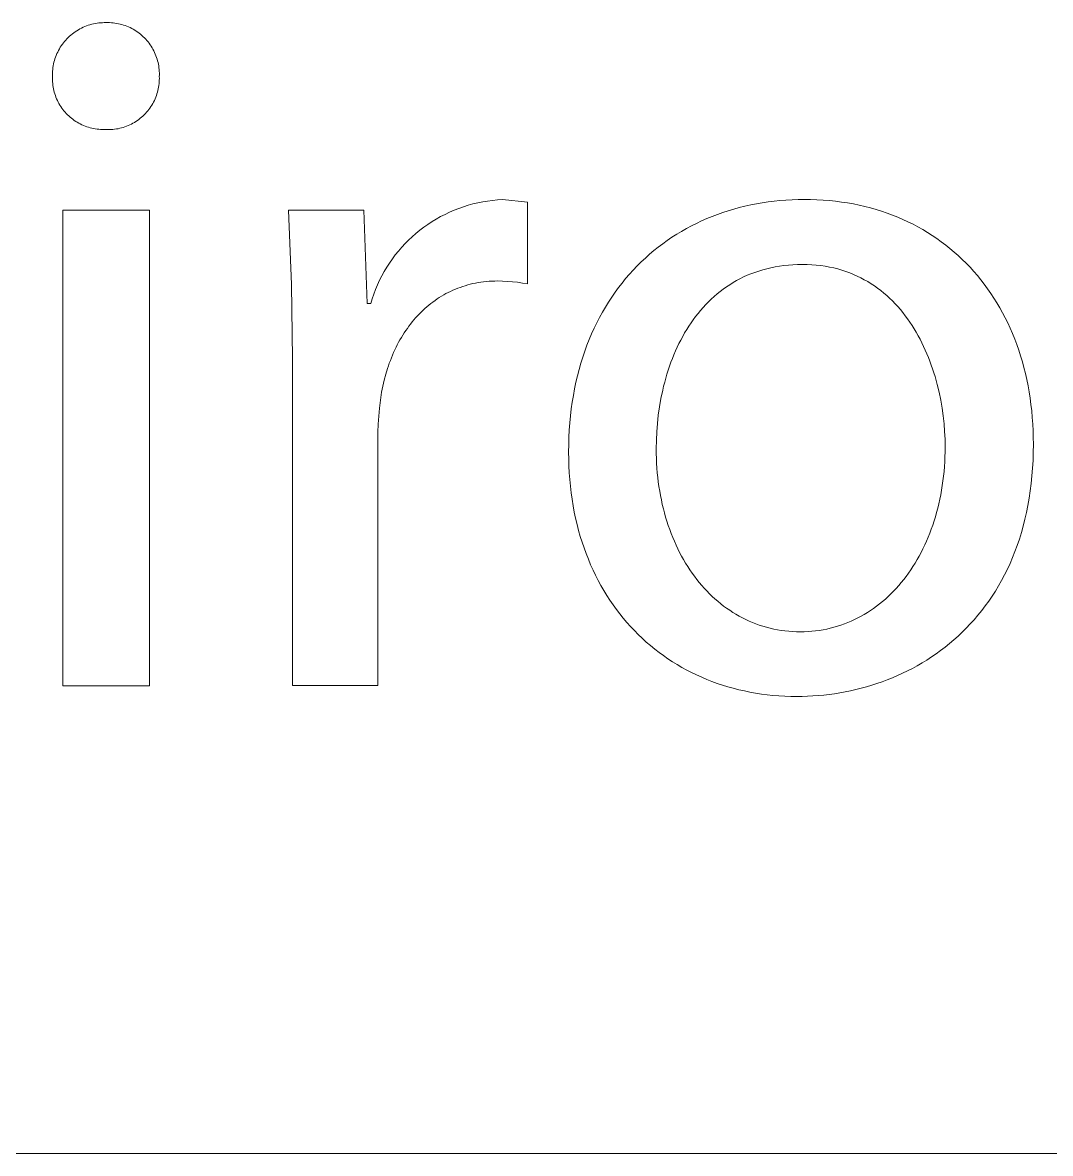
# Model space of a CAD drawing. Header units: millimetres. Extents: x 1422 to 6060, y -58 to 3182.
# Drawn here: x 5132.6 to 5181.1, y -57.9 to -4.5 of the extents above; entities that cross this region are included whole.
import ezdxf

# ---------------------------------------------------------------- set-up
doc = ezdxf.new("R2010")
doc.units = ezdxf.units.MM
doc.header["$MEASUREMENT"] = 0
doc.layers.add('Domyślny', color=7, linetype='Continuous', true_color=0x000000)

msp = doc.modelspace()

# ---------------------------------------------------------------- linework, layer by layer
at = {"layer": 'Domyślny', "color": 18, "lineweight": 15, "true_color": 0x000000}
for p, q in [((5135.204, -4.826), (5135.278, -4.784)), ((5135.278, -4.784), (5135.354, -4.745)), ((5135.354, -4.745), (5135.432, -4.708)), ((5135.432, -4.708), (5135.51, -4.674)), ((5135.51, -4.674), (5135.59, -4.643)), ((5135.59, -4.643), (5135.671, -4.615)), ((5135.671, -4.615), (5135.752, -4.589)), ((5135.752, -4.589), (5135.835, -4.566)), ((5135.835, -4.566), (5135.918, -4.546)), ((5135.918, -4.546), (5136.002, -4.529)), ((5136.002, -4.529), (5136.086, -4.515)), ((5136.086, -4.515), (5136.171, -4.504)), ((5136.171, -4.504), (5136.256, -4.496)), ((5136.256, -4.496), (5136.342, -4.491)), ((5136.342, -4.491), (5136.427, -4.489)), ((5136.427, -4.489), (5136.513, -4.489)), ((5136.513, -4.489), (5136.597, -4.488)), ((5136.597, -4.488), (5136.68, -4.489)), ((5136.68, -4.489), (5136.764, -4.493)), ((5136.764, -4.493), (5136.848, -4.5)), ((5136.848, -4.5), (5136.931, -4.51)), ((5136.931, -4.51), (5137.014, -4.523)), ((5137.014, -4.523), (5137.096, -4.539)), ((5137.096, -4.539), (5137.178, -4.557)), ((5137.178, -4.557), (5137.259, -4.579)), ((5137.259, -4.579), (5137.34, -4.603)), ((5137.34, -4.603), (5137.419, -4.63)), ((5137.419, -4.63), (5137.497, -4.659)), ((5137.497, -4.659), (5137.575, -4.691)), ((5137.575, -4.691), (5137.651, -4.726)), ((5137.651, -4.726), (5137.726, -4.764)), ((5137.726, -4.764), (5137.8, -4.804)), ((5137.8, -4.804), (5137.872, -4.846)), ((5134.553, -5.376), (5134.609, -5.311)), ((5134.609, -5.311), (5134.668, -5.248)), ((5134.668, -5.248), (5134.728, -5.188)), ((5134.728, -5.188), (5134.79, -5.129)), ((5134.79, -5.129), (5134.855, -5.073)), ((5134.855, -5.073), (5134.921, -5.018)), ((5134.921, -5.018), (5134.989, -4.967)), ((5134.989, -4.967), (5135.059, -4.917)), ((5135.059, -4.917), (5135.13, -4.87)), ((5135.13, -4.87), (5135.204, -4.826)), ((5137.872, -4.846), (5137.943, -4.892)), ((5137.943, -4.892), (5138.012, -4.939)), ((5138.012, -4.939), (5138.079, -4.989)), ((5138.079, -4.989), (5138.145, -5.041)), ((5138.145, -5.041), (5138.209, -5.095)), ((5138.209, -5.095), (5138.271, -5.152)), ((5138.271, -5.152), (5138.331, -5.211)), ((5138.331, -5.211), (5138.389, -5.271)), ((5138.389, -5.271), (5138.444, -5.334)), ((5138.444, -5.334), (5138.498, -5.398)), ((5134.192, -5.955), (5134.229, -5.877)), ((5134.229, -5.877), (5134.267, -5.801)), ((5134.267, -5.801), (5134.309, -5.726)), ((5134.309, -5.726), (5134.353, -5.653)), ((5134.353, -5.653), (5134.399, -5.581)), ((5134.399, -5.581), (5134.448, -5.511)), ((5134.448, -5.511), (5134.5, -5.442)), ((5134.5, -5.442), (5134.553, -5.376)), ((5138.498, -5.398), (5138.549, -5.465)), ((5138.549, -5.465), (5138.598, -5.533)), ((5138.598, -5.533), (5138.645, -5.602)), ((5138.645, -5.602), (5138.689, -5.674)), ((5138.689, -5.674), (5138.731, -5.746)), ((5138.731, -5.746), (5138.77, -5.821)), ((5138.77, -5.821), (5138.807, -5.896)), ((5134.034, -6.442), (5134.053, -6.359)), ((5134.053, -6.359), (5134.075, -6.276)), ((5134.075, -6.276), (5134.1, -6.194)), ((5134.1, -6.194), (5134.128, -6.113)), ((5134.128, -6.113), (5134.159, -6.034)), ((5134.159, -6.034), (5134.192, -5.955)), ((5138.807, -5.896), (5138.841, -5.973)), ((5138.841, -5.973), (5138.872, -6.051)), ((5138.872, -6.051), (5138.901, -6.129)), ((5138.901, -6.129), (5138.927, -6.209)), ((5138.927, -6.209), (5138.95, -6.29)), ((5138.95, -6.29), (5138.97, -6.371)), ((5138.97, -6.371), (5138.988, -6.453)), ((5133.979, -6.952), (5133.981, -6.866)), ((5133.981, -6.866), (5133.985, -6.781)), ((5133.985, -6.781), (5133.993, -6.696)), ((5133.993, -6.696), (5134.004, -6.611)), ((5134.004, -6.611), (5134.017, -6.526)), ((5134.017, -6.526), (5134.034, -6.442)), ((5138.988, -6.453), (5139.002, -6.536)), ((5139.002, -6.536), (5139.014, -6.619)), ((5139.014, -6.619), (5139.023, -6.702)), ((5139.023, -6.702), (5139.029, -6.786)), ((5139.029, -6.786), (5139.032, -6.87)), ((5139.032, -6.87), (5139.032, -6.953)), ((5133.978, -7.12), (5133.98, -7.037)), ((5133.98, -7.204), (5133.978, -7.12)), ((5133.98, -7.037), (5133.979, -6.952)), ((5133.984, -7.287), (5133.98, -7.204)), ((5133.991, -7.37), (5133.984, -7.287)), ((5134, -7.452), (5133.991, -7.37)), ((5134.013, -7.534), (5134, -7.452)), ((5139.009, -7.453), (5138.997, -7.535)), ((5139.019, -7.37), (5139.009, -7.453)), ((5139.026, -7.287), (5139.019, -7.37)), ((5139.03, -7.204), (5139.026, -7.287)), ((5139.032, -6.953), (5139.03, -7.037)), ((5139.03, -7.037), (5139.032, -7.121)), ((5139.032, -7.121), (5139.03, -7.204)), ((5134.028, -7.616), (5134.013, -7.534)), ((5134.047, -7.697), (5134.028, -7.616)), ((5134.068, -7.778), (5134.047, -7.697)), ((5134.091, -7.857), (5134.068, -7.778)), ((5134.118, -7.936), (5134.091, -7.857)), ((5134.147, -8.014), (5134.118, -7.936)), ((5134.179, -8.091), (5134.147, -8.014)), ((5138.862, -8.016), (5138.83, -8.093)), ((5138.891, -7.938), (5138.862, -8.016)), ((5138.918, -7.859), (5138.891, -7.938)), ((5138.942, -7.779), (5138.918, -7.859)), ((5138.963, -7.698), (5138.942, -7.779)), ((5138.981, -7.617), (5138.963, -7.698)), ((5138.997, -7.535), (5138.981, -7.617)), ((5134.214, -8.166), (5134.179, -8.091)), ((5134.251, -8.241), (5134.214, -8.166)), ((5134.29, -8.314), (5134.251, -8.241)), ((5134.332, -8.386), (5134.29, -8.314)), ((5134.377, -8.456), (5134.332, -8.386)), ((5134.424, -8.524), (5134.377, -8.456)), ((5134.473, -8.591), (5134.424, -8.524)), ((5138.585, -8.527), (5138.536, -8.594)), ((5138.632, -8.458), (5138.585, -8.527)), ((5138.677, -8.388), (5138.632, -8.458)), ((5138.719, -8.316), (5138.677, -8.388)), ((5138.758, -8.243), (5138.719, -8.316)), ((5138.796, -8.168), (5138.758, -8.243)), ((5138.83, -8.093), (5138.796, -8.168)), ((5134.525, -8.657), (5134.473, -8.591)), ((5134.579, -8.72), (5134.525, -8.657)), ((5134.635, -8.781), (5134.579, -8.72)), ((5134.693, -8.841), (5134.635, -8.781)), ((5134.753, -8.898), (5134.693, -8.841)), ((5134.815, -8.954), (5134.753, -8.898)), ((5134.879, -9.007), (5134.815, -8.954)), ((5134.944, -9.058), (5134.879, -9.007)), ((5135.012, -9.107), (5134.944, -9.058)), ((5138.064, -9.062), (5137.996, -9.111)), ((5138.13, -9.011), (5138.064, -9.062)), ((5138.194, -8.958), (5138.13, -9.011)), ((5138.256, -8.902), (5138.194, -8.958)), ((5138.316, -8.844), (5138.256, -8.902)), ((5138.374, -8.785), (5138.316, -8.844)), ((5138.43, -8.723), (5138.374, -8.785)), ((5138.484, -8.66), (5138.43, -8.723)), ((5138.536, -8.594), (5138.484, -8.66)), ((5135.081, -9.153), (5135.012, -9.107)), ((5135.152, -9.197), (5135.081, -9.153)), ((5135.224, -9.238), (5135.152, -9.197)), ((5135.297, -9.277), (5135.224, -9.238)), ((5135.372, -9.314), (5135.297, -9.277)), ((5135.448, -9.348), (5135.372, -9.314)), ((5135.525, -9.379), (5135.448, -9.348)), ((5135.603, -9.407), (5135.525, -9.379)), ((5135.682, -9.433), (5135.603, -9.407)), ((5135.762, -9.456), (5135.682, -9.433)), ((5135.843, -9.476), (5135.762, -9.456)), ((5135.924, -9.494), (5135.843, -9.476)), ((5136.006, -9.508), (5135.924, -9.494)), ((5136.088, -9.52), (5136.006, -9.508)), ((5136.171, -9.529), (5136.088, -9.52)), ((5136.254, -9.535), (5136.171, -9.529)), ((5136.337, -9.539), (5136.254, -9.535)), ((5136.42, -9.539), (5136.337, -9.539)), ((5136.503, -9.544), (5136.42, -9.539)), ((5136.586, -9.546), (5136.503, -9.544)), ((5136.67, -9.546), (5136.586, -9.546)), ((5136.753, -9.542), (5136.67, -9.546)), ((5136.836, -9.536), (5136.753, -9.542)), ((5136.919, -9.527), (5136.836, -9.536)), ((5137.001, -9.515), (5136.919, -9.527)), ((5137.083, -9.5), (5137.001, -9.515)), ((5137.165, -9.482), (5137.083, -9.5)), ((5137.245, -9.462), (5137.165, -9.482)), ((5137.325, -9.439), (5137.245, -9.462)), ((5137.405, -9.413), (5137.325, -9.439)), ((5137.483, -9.384), (5137.405, -9.413)), ((5137.56, -9.353), (5137.483, -9.384)), ((5137.636, -9.319), (5137.56, -9.353)), ((5137.711, -9.282), (5137.636, -9.319)), ((5137.784, -9.243), (5137.711, -9.282)), ((5137.857, -9.202), (5137.784, -9.243)), ((5137.927, -9.157), (5137.857, -9.202)), ((5137.996, -9.111), (5137.927, -9.157)), ((5134.474, -13.353), (5138.567, -13.353)), ((5134.474, -35.823), (5134.474, -13.353)), ((5138.567, -13.353), (5138.567, -35.823)), ((5145.274, -16.859), (5145.13, -13.347)), ((5145.13, -13.347), (5148.697, -13.347)), ((5148.697, -13.347), (5148.852, -17.764)), ((5152.742, -13.447), (5152.958, -13.354)), ((5152.958, -13.354), (5153.177, -13.268)), ((5153.177, -13.268), (5153.399, -13.19)), ((5153.399, -13.19), (5153.624, -13.12)), ((5153.624, -13.12), (5153.851, -13.058)), ((5153.851, -13.058), (5154.08, -13.004)), ((5154.08, -13.004), (5154.31, -12.957)), ((5154.31, -12.957), (5154.542, -12.919)), ((5154.542, -12.919), (5154.776, -12.889)), ((5154.776, -12.889), (5155.01, -12.867)), ((5155.01, -12.867), (5155.245, -12.853)), ((5155.245, -12.853), (5156.419, -12.977)), ((5156.419, -12.977), (5156.419, -16.837)), ((5165.91, -13.378), (5166.171, -13.3)), ((5166.171, -13.3), (5166.434, -13.227)), ((5166.434, -13.227), (5166.701, -13.161)), ((5166.701, -13.161), (5166.971, -13.101)), ((5166.971, -13.101), (5167.243, -13.048)), ((5167.243, -13.048), (5167.517, -13)), ((5167.517, -13), (5167.794, -12.959)), ((5167.794, -12.959), (5168.074, -12.924)), ((5168.074, -12.924), (5168.355, -12.895)), ((5168.355, -12.895), (5168.639, -12.873)), ((5168.639, -12.873), (5168.925, -12.857)), ((5168.925, -12.857), (5169.213, -12.847)), ((5169.213, -12.847), (5169.503, -12.844)), ((5169.503, -12.844), (5169.804, -12.847)), ((5169.804, -12.847), (5170.102, -12.858)), ((5170.102, -12.858), (5170.397, -12.875)), ((5170.397, -12.875), (5170.689, -12.898)), ((5170.689, -12.898), (5170.977, -12.929)), ((5170.977, -12.929), (5171.262, -12.966)), ((5171.262, -12.966), (5171.544, -13.009)), ((5171.544, -13.009), (5171.822, -13.059)), ((5171.822, -13.059), (5172.097, -13.115)), ((5172.097, -13.115), (5172.368, -13.178)), ((5172.368, -13.178), (5172.635, -13.247)), ((5172.635, -13.247), (5172.899, -13.322)), ((5172.899, -13.322), (5173.16, -13.404)), ((5151.717, -14.022), (5151.914, -13.893)), ((5151.914, -13.893), (5152.115, -13.771)), ((5152.115, -13.771), (5152.32, -13.656)), ((5152.32, -13.656), (5152.529, -13.548)), ((5152.529, -13.548), (5152.742, -13.447)), ((5164.409, -13.974), (5164.651, -13.86)), ((5164.651, -13.86), (5164.896, -13.752)), ((5164.896, -13.752), (5165.145, -13.649)), ((5165.145, -13.649), (5165.397, -13.553)), ((5165.397, -13.553), (5165.652, -13.462)), ((5165.652, -13.462), (5165.91, -13.378)), ((5173.16, -13.404), (5173.416, -13.491)), ((5173.416, -13.491), (5173.669, -13.585)), ((5173.669, -13.585), (5173.918, -13.685)), ((5173.918, -13.685), (5174.163, -13.79)), ((5174.163, -13.79), (5174.404, -13.902)), ((5151.156, -14.449), (5151.338, -14.3)), ((5151.338, -14.3), (5151.525, -14.158)), ((5151.525, -14.158), (5151.717, -14.022)), ((5163.476, -14.49), (5163.704, -14.353)), ((5163.704, -14.353), (5163.935, -14.221)), ((5163.935, -14.221), (5164.17, -14.095)), ((5164.17, -14.095), (5164.409, -13.974)), ((5174.404, -13.902), (5174.641, -14.019)), ((5174.641, -14.019), (5174.875, -14.142)), ((5174.875, -14.142), (5175.104, -14.271)), ((5175.104, -14.271), (5175.328, -14.406)), ((5175.328, -14.406), (5175.549, -14.546)), ((5150.482, -15.106), (5150.642, -14.933)), ((5150.642, -14.933), (5150.807, -14.766)), ((5150.807, -14.766), (5150.979, -14.605)), ((5150.979, -14.605), (5151.156, -14.449)), ((5162.604, -15.099), (5162.816, -14.938)), ((5162.816, -14.938), (5163.032, -14.783)), ((5163.032, -14.783), (5163.252, -14.634)), ((5163.252, -14.634), (5163.476, -14.49)), ((5175.549, -14.546), (5175.765, -14.692)), ((5175.765, -14.692), (5175.977, -14.843)), ((5175.977, -14.843), (5176.185, -14.999)), ((5150.04, -15.656), (5150.181, -15.468)), ((5150.181, -15.468), (5150.328, -15.284)), ((5150.328, -15.284), (5150.482, -15.106)), ((5161.994, -15.615), (5162.193, -15.437)), ((5162.193, -15.437), (5162.397, -15.265)), ((5162.397, -15.265), (5162.604, -15.099)), ((5176.185, -14.999), (5176.388, -15.161)), ((5176.388, -15.161), (5176.587, -15.329)), ((5176.587, -15.329), (5176.782, -15.501)), ((5149.779, -16.047), (5149.906, -15.849)), ((5149.906, -15.849), (5150.04, -15.656)), ((5161.422, -16.181), (5161.608, -15.986)), ((5161.608, -15.986), (5161.799, -15.798)), ((5161.799, -15.798), (5161.994, -15.615)), ((5168.127, -16.031), (5167.927, -16.071)), ((5168.331, -15.996), (5168.127, -16.031)), ((5168.539, -15.968), (5168.331, -15.996)), ((5168.751, -15.946), (5168.539, -15.968)), ((5168.967, -15.93), (5168.751, -15.946)), ((5169.187, -15.92), (5168.967, -15.93)), ((5169.411, -15.917), (5169.187, -15.92)), ((5169.635, -15.92), (5169.411, -15.917)), ((5169.855, -15.931), (5169.635, -15.92)), ((5170.071, -15.948), (5169.855, -15.931)), ((5170.283, -15.972), (5170.071, -15.948)), ((5170.491, -16.002), (5170.283, -15.972)), ((5170.694, -16.039), (5170.491, -16.002)), ((5176.782, -15.501), (5176.971, -15.679)), ((5176.971, -15.679), (5177.156, -15.862)), ((5177.156, -15.862), (5177.337, -16.05)), ((5149.439, -16.666), (5149.545, -16.456)), ((5149.545, -16.456), (5149.658, -16.249)), ((5149.658, -16.249), (5149.779, -16.047)), ((5161.064, -16.586), (5161.241, -16.38)), ((5161.241, -16.38), (5161.422, -16.181)), ((5166.634, -16.509), (5166.465, -16.592)), ((5166.808, -16.43), (5166.634, -16.509)), ((5166.985, -16.357), (5166.808, -16.43)), ((5167.165, -16.289), (5166.985, -16.357)), ((5167.35, -16.226), (5167.165, -16.289)), ((5167.538, -16.169), (5167.35, -16.226)), ((5167.731, -16.117), (5167.538, -16.169)), ((5167.927, -16.071), (5167.731, -16.117)), ((5170.893, -16.082), (5170.694, -16.039)), ((5171.088, -16.131), (5170.893, -16.082)), ((5171.28, -16.187), (5171.088, -16.131)), ((5171.467, -16.248), (5171.28, -16.187)), ((5171.65, -16.314), (5171.467, -16.248)), ((5171.828, -16.387), (5171.65, -16.314)), ((5172.003, -16.464), (5171.828, -16.387)), ((5172.174, -16.548), (5172.003, -16.464)), ((5172.341, -16.636), (5172.174, -16.548)), ((5177.337, -16.05), (5177.513, -16.243)), ((5177.513, -16.243), (5177.683, -16.441)), ((5177.683, -16.441), (5177.85, -16.644)), ((5145.315, -20.374), (5145.274, -16.859)), ((5149.165, -17.316), (5149.249, -17.096)), ((5149.249, -17.096), (5149.34, -16.879)), ((5149.34, -16.879), (5149.439, -16.666)), ((5153.017, -17.087), (5152.904, -17.135)), ((5153.131, -17.041), (5153.017, -17.087)), ((5153.247, -16.998), (5153.131, -17.041)), ((5153.364, -16.957), (5153.247, -16.998)), ((5153.483, -16.92), (5153.364, -16.957)), ((5153.603, -16.885), (5153.483, -16.92)), ((5153.724, -16.853), (5153.603, -16.885)), ((5153.847, -16.824), (5153.724, -16.853)), ((5153.971, -16.798), (5153.847, -16.824)), ((5154.097, -16.775), (5153.971, -16.798)), ((5154.224, -16.755), (5154.097, -16.775)), ((5154.352, -16.738), (5154.224, -16.755)), ((5154.482, -16.724), (5154.352, -16.738)), ((5154.613, -16.713), (5154.482, -16.724)), ((5154.745, -16.705), (5154.613, -16.713)), ((5154.879, -16.7), (5154.745, -16.705)), ((5155.013, -16.698), (5154.879, -16.7)), ((5155.249, -16.703), (5155.013, -16.698)), ((5155.484, -16.715), (5155.249, -16.703)), ((5155.719, -16.735), (5155.484, -16.715)), ((5155.953, -16.761), (5155.719, -16.735)), ((5156.187, -16.796), (5155.953, -16.761)), ((5156.419, -16.837), (5156.187, -16.796)), ((5160.564, -17.234), (5160.726, -17.012)), ((5160.726, -17.012), (5160.893, -16.796)), ((5160.893, -16.796), (5161.064, -16.586)), ((5165.675, -17.082), (5165.528, -17.193)), ((5165.825, -16.975), (5165.675, -17.082)), ((5165.98, -16.872), (5165.825, -16.975)), ((5166.138, -16.774), (5165.98, -16.872)), ((5166.299, -16.681), (5166.138, -16.774)), ((5166.465, -16.592), (5166.299, -16.681)), ((5172.504, -16.729), (5172.341, -16.636)), ((5172.664, -16.827), (5172.504, -16.729)), ((5172.819, -16.93), (5172.664, -16.827)), ((5172.97, -17.038), (5172.819, -16.93)), ((5173.118, -17.15), (5172.97, -17.038)), ((5177.85, -16.644), (5178.011, -16.852)), ((5178.011, -16.852), (5178.167, -17.065)), ((5178.167, -17.065), (5178.318, -17.282)), ((5149.021, -17.764), (5149.09, -17.539)), ((5149.09, -17.539), (5149.165, -17.316)), ((5152.056, -17.619), (5151.957, -17.691)), ((5152.156, -17.549), (5152.056, -17.619)), ((5152.258, -17.483), (5152.156, -17.549)), ((5152.362, -17.418), (5152.258, -17.483)), ((5152.467, -17.356), (5152.362, -17.418)), ((5152.574, -17.297), (5152.467, -17.356)), ((5152.682, -17.241), (5152.574, -17.297)), ((5152.792, -17.187), (5152.682, -17.241)), ((5152.904, -17.135), (5152.792, -17.187)), ((5160.255, -17.692), (5160.407, -17.46)), ((5160.407, -17.46), (5160.564, -17.234)), ((5165.109, -17.553), (5164.977, -17.681)), ((5165.245, -17.429), (5165.109, -17.553)), ((5165.385, -17.309), (5165.245, -17.429)), ((5165.528, -17.193), (5165.385, -17.309)), ((5173.262, -17.267), (5173.118, -17.15)), ((5173.402, -17.388), (5173.262, -17.267)), ((5173.538, -17.513), (5173.402, -17.388)), ((5173.67, -17.642), (5173.538, -17.513)), ((5178.318, -17.282), (5178.465, -17.504)), ((5178.465, -17.504), (5178.606, -17.731)), ((5148.852, -17.764), (5149.021, -17.764)), ((5151.487, -18.085), (5151.398, -18.171)), ((5151.577, -18.002), (5151.487, -18.085)), ((5151.67, -17.92), (5151.577, -18.002)), ((5151.764, -17.841), (5151.67, -17.92)), ((5151.859, -17.765), (5151.764, -17.841)), ((5151.957, -17.691), (5151.859, -17.765)), ((5159.967, -18.172), (5160.109, -17.93)), ((5160.109, -17.93), (5160.255, -17.692)), ((5164.602, -18.088), (5164.484, -18.231)), ((5164.723, -17.949), (5164.602, -18.088)), ((5164.848, -17.813), (5164.723, -17.949)), ((5164.977, -17.681), (5164.848, -17.813)), ((5173.799, -17.775), (5173.67, -17.642)), ((5173.924, -17.911), (5173.799, -17.775)), ((5174.045, -18.051), (5173.924, -17.911)), ((5174.163, -18.195), (5174.045, -18.051)), ((5178.606, -17.731), (5178.742, -17.962)), ((5178.742, -17.962), (5178.872, -18.198)), ((5150.979, -18.634), (5150.9, -18.733)), ((5151.059, -18.537), (5150.979, -18.634)), ((5151.141, -18.442), (5151.059, -18.537)), ((5151.225, -18.35), (5151.141, -18.442)), ((5151.31, -18.259), (5151.225, -18.35)), ((5151.398, -18.171), (5151.31, -18.259)), ((5159.576, -18.931), (5159.701, -18.673)), ((5159.701, -18.673), (5159.831, -18.42)), ((5159.831, -18.42), (5159.967, -18.172)), ((5164.152, -18.679), (5164.049, -18.835)), ((5164.26, -18.527), (5164.152, -18.679)), ((5164.37, -18.377), (5164.26, -18.527)), ((5164.484, -18.231), (5164.37, -18.377)), ((5174.277, -18.342), (5174.163, -18.195)), ((5174.387, -18.492), (5174.277, -18.342)), ((5174.494, -18.645), (5174.387, -18.492)), ((5174.598, -18.801), (5174.494, -18.645)), ((5178.872, -18.198), (5178.998, -18.438)), ((5178.998, -18.438), (5179.118, -18.683)), ((5179.118, -18.683), (5179.233, -18.932)), ((5150.604, -19.149), (5150.535, -19.258)), ((5150.675, -19.042), (5150.604, -19.149)), ((5150.749, -18.937), (5150.675, -19.042)), ((5150.823, -18.834), (5150.749, -18.937)), ((5150.9, -18.733), (5150.823, -18.834)), ((5159.343, -19.463), (5159.457, -19.195)), ((5159.457, -19.195), (5159.576, -18.931)), ((5163.852, -19.156), (5163.759, -19.321)), ((5163.949, -18.994), (5163.852, -19.156)), ((5164.049, -18.835), (5163.949, -18.994)), ((5174.697, -18.96), (5174.598, -18.801)), ((5174.794, -19.121), (5174.697, -18.96)), ((5174.886, -19.285), (5174.794, -19.121)), ((5179.233, -18.932), (5179.343, -19.185)), ((5179.343, -19.185), (5179.447, -19.442)), ((5150.276, -19.714), (5150.216, -19.832)), ((5150.338, -19.597), (5150.276, -19.714)), ((5150.402, -19.482), (5150.338, -19.597)), ((5150.467, -19.369), (5150.402, -19.482)), ((5150.535, -19.258), (5150.467, -19.369)), ((5159.134, -20.015), (5159.236, -19.737)), ((5159.236, -19.737), (5159.343, -19.463)), ((5163.583, -19.658), (5163.501, -19.83)), ((5163.67, -19.488), (5163.583, -19.658)), ((5163.759, -19.321), (5163.67, -19.488)), ((5174.976, -19.452), (5174.886, -19.285)), ((5175.061, -19.62), (5174.976, -19.452)), ((5175.144, -19.791), (5175.061, -19.62)), ((5179.447, -19.442), (5179.545, -19.704)), ((5179.545, -19.704), (5179.638, -19.97)), ((5150.048, -20.198), (5149.996, -20.323)), ((5150.102, -20.074), (5150.048, -20.198)), ((5150.158, -19.952), (5150.102, -20.074)), ((5150.216, -19.832), (5150.158, -19.952)), ((5158.948, -20.588), (5159.038, -20.299)), ((5159.038, -20.299), (5159.134, -20.015)), ((5163.346, -20.182), (5163.273, -20.361)), ((5163.421, -20.005), (5163.346, -20.182)), ((5163.501, -19.83), (5163.421, -20.005)), ((5175.223, -19.964), (5175.144, -19.791)), ((5175.298, -20.138), (5175.223, -19.964)), ((5175.371, -20.314), (5175.298, -20.138)), ((5179.638, -19.97), (5179.725, -20.24)), ((5179.725, -20.24), (5179.807, -20.514)), ((5145.315, -35.817), (5145.315, -20.374)), ((5149.808, -20.841), (5149.726, -21.109)), ((5149.852, -20.709), (5149.808, -20.841)), ((5149.898, -20.579), (5149.852, -20.709)), ((5149.946, -20.45), (5149.898, -20.579)), ((5149.996, -20.323), (5149.946, -20.45)), ((5158.865, -20.881), (5158.948, -20.588)), ((5163.138, -20.725), (5163.076, -20.91)), ((5163.204, -20.542), (5163.138, -20.725)), ((5163.273, -20.361), (5163.204, -20.542)), ((5175.44, -20.492), (5175.371, -20.314)), ((5175.505, -20.672), (5175.44, -20.492)), ((5175.568, -20.852), (5175.505, -20.672)), ((5179.807, -20.514), (5179.883, -20.791)), ((5179.883, -20.791), (5179.953, -21.073)), ((5149.726, -21.109), (5149.653, -21.384)), ((5158.716, -21.483), (5158.787, -21.18)), ((5158.787, -21.18), (5158.865, -20.881)), ((5162.961, -21.285), (5162.909, -21.474)), ((5163.017, -21.096), (5162.961, -21.285)), ((5163.076, -20.91), (5163.017, -21.096)), ((5175.627, -21.034), (5175.568, -20.852)), ((5175.683, -21.217), (5175.627, -21.034)), ((5175.785, -21.585), (5175.683, -21.217)), ((5179.953, -21.073), (5180.017, -21.358)), ((5180.017, -21.358), (5180.076, -21.648)), ((5149.588, -21.664), (5149.531, -21.949)), ((5149.653, -21.384), (5149.588, -21.664)), ((5158.593, -22.105), (5158.651, -21.791)), ((5158.651, -21.791), (5158.716, -21.483)), ((5162.814, -21.858), (5162.732, -22.246)), ((5162.86, -21.665), (5162.814, -21.858)), ((5162.909, -21.474), (5162.86, -21.665)), ((5175.874, -21.956), (5175.785, -21.585)), ((5180.076, -21.648), (5180.128, -21.941)), ((5149.476, -22.327), (5149.431, -22.706)), ((5149.531, -21.949), (5149.476, -22.327)), ((5158.496, -22.745), (5158.541, -22.423)), ((5158.541, -22.423), (5158.593, -22.105)), ((5162.732, -22.246), (5162.663, -22.638)), ((5175.951, -22.328), (5175.874, -21.956)), ((5176.015, -22.701), (5175.951, -22.328)), ((5180.128, -21.941), (5180.175, -22.237)), ((5180.175, -22.237), (5180.216, -22.537)), ((5149.431, -22.706), (5149.397, -23.086)), ((5158.458, -23.073), (5158.496, -22.745)), ((5162.663, -22.638), (5162.607, -23.033)), ((5176.068, -23.073), (5176.015, -22.701)), ((5180.216, -22.537), (5180.25, -22.841)), ((5180.25, -22.841), (5180.278, -23.148)), ((5149.374, -23.467), (5149.361, -23.848)), ((5149.397, -23.086), (5149.374, -23.467)), ((5158.401, -23.742), (5158.426, -23.405)), ((5158.426, -23.405), (5158.458, -23.073)), ((5162.563, -23.431), (5162.532, -23.829)), ((5162.607, -23.033), (5162.563, -23.431)), ((5176.108, -23.444), (5176.068, -23.073)), ((5176.137, -23.811), (5176.108, -23.444)), ((5180.278, -23.148), (5180.3, -23.459)), ((5180.3, -23.459), (5180.316, -23.773)), ((5149.361, -23.848), (5149.361, -35.817)), ((5158.383, -24.084), (5158.401, -23.742)), ((5162.532, -23.829), (5162.514, -24.228)), ((5176.154, -24.175), (5176.137, -23.811)), ((5180.316, -23.773), (5180.326, -24.09)), ((5158.369, -24.781), (5158.373, -24.43)), ((5158.373, -24.43), (5158.383, -24.084)), ((5162.514, -24.228), (5162.508, -24.627)), ((5176.159, -24.534), (5176.154, -24.175)), ((5176.157, -24.771), (5176.159, -24.534)), ((5180.329, -24.411), (5180.325, -24.796)), ((5180.326, -24.09), (5180.329, -24.411)), ((5158.372, -25.112), (5158.369, -24.781)), ((5158.383, -25.439), (5158.372, -25.112)), ((5162.508, -24.627), (5162.51, -24.857)), ((5162.51, -24.857), (5162.516, -25.085)), ((5162.516, -25.085), (5162.526, -25.311)), ((5176.14, -25.237), (5176.151, -25.005)), ((5176.151, -25.005), (5176.157, -24.771)), ((5180.325, -24.796), (5180.312, -25.174)), ((5158.4, -25.762), (5158.383, -25.439)), ((5162.526, -25.311), (5162.541, -25.536)), ((5162.541, -25.536), (5162.559, -25.758)), ((5176.106, -25.695), (5176.125, -25.467)), ((5176.125, -25.467), (5176.14, -25.237)), ((5180.292, -25.546), (5180.263, -25.911)), ((5180.312, -25.174), (5180.292, -25.546)), ((5158.423, -26.082), (5158.4, -25.762)), ((5158.453, -26.397), (5158.423, -26.082)), ((5162.559, -25.758), (5162.581, -25.978)), ((5162.581, -25.978), (5162.607, -26.197)), ((5176.026, -26.364), (5176.057, -26.143)), ((5176.057, -26.143), (5176.084, -25.92)), ((5176.084, -25.92), (5176.106, -25.695)), ((5180.263, -25.911), (5180.226, -26.269)), ((5158.49, -26.708), (5158.453, -26.397)), ((5158.533, -27.014), (5158.49, -26.708)), ((5162.607, -26.197), (5162.638, -26.413)), ((5162.638, -26.413), (5162.672, -26.627)), ((5162.672, -26.627), (5162.709, -26.838)), ((5175.952, -26.798), (5175.991, -26.582)), ((5175.991, -26.582), (5176.026, -26.364)), ((5180.182, -26.621), (5180.13, -26.966)), ((5180.226, -26.269), (5180.182, -26.621)), ((5158.583, -27.317), (5158.533, -27.014)), ((5162.709, -26.838), (5162.751, -27.047)), ((5162.751, -27.047), (5162.796, -27.254)), ((5175.813, -27.43), (5175.863, -27.222)), ((5175.863, -27.222), (5175.909, -27.011)), ((5175.909, -27.011), (5175.952, -26.798)), ((5180.13, -26.966), (5180.071, -27.304)), ((5158.638, -27.616), (5158.583, -27.317)), ((5158.7, -27.91), (5158.638, -27.616)), ((5162.796, -27.254), (5162.845, -27.459)), ((5162.845, -27.459), (5162.898, -27.66)), ((5162.898, -27.66), (5162.954, -27.86)), ((5175.701, -27.837), (5175.759, -27.635)), ((5175.759, -27.635), (5175.813, -27.43)), ((5180.004, -27.635), (5179.93, -27.96)), ((5180.071, -27.304), (5180.004, -27.635)), ((5158.768, -28.2), (5158.7, -27.91)), ((5158.842, -28.485), (5158.768, -28.2)), ((5162.954, -27.86), (5163.014, -28.056)), ((5163.014, -28.056), (5163.077, -28.25)), ((5163.077, -28.25), (5163.144, -28.441)), ((5175.507, -28.427), (5175.575, -28.233)), ((5175.575, -28.233), (5175.64, -28.037)), ((5175.64, -28.037), (5175.701, -27.837)), ((5179.849, -28.279), (5179.762, -28.59)), ((5179.93, -27.96), (5179.849, -28.279)), ((5158.922, -28.766), (5158.842, -28.485)), ((5159.008, -29.043), (5158.922, -28.766)), ((5163.144, -28.441), (5163.214, -28.63)), ((5163.214, -28.63), (5163.288, -28.815)), ((5163.288, -28.815), (5163.365, -28.998)), ((5175.281, -28.991), (5175.36, -28.806)), ((5175.36, -28.806), (5175.435, -28.618)), ((5175.435, -28.618), (5175.507, -28.427)), ((5179.762, -28.59), (5179.667, -28.895)), ((5159.1, -29.315), (5159.008, -29.043)), ((5159.198, -29.583), (5159.1, -29.315)), ((5163.365, -28.998), (5163.445, -29.178)), ((5163.445, -29.178), (5163.529, -29.354)), ((5163.529, -29.354), (5163.616, -29.528)), ((5175.025, -29.526), (5175.113, -29.351)), ((5175.113, -29.351), (5175.199, -29.172)), ((5175.199, -29.172), (5175.281, -28.991)), ((5179.566, -29.194), (5179.458, -29.486)), ((5179.667, -28.895), (5179.566, -29.194)), ((5159.301, -29.846), (5159.198, -29.583)), ((5159.41, -30.105), (5159.301, -29.846)), ((5163.616, -29.528), (5163.706, -29.698)), ((5163.706, -29.698), (5163.8, -29.866)), ((5163.8, -29.866), (5163.896, -30.029)), ((5174.74, -30.031), (5174.838, -29.866)), ((5174.838, -29.866), (5174.933, -29.698)), ((5174.933, -29.698), (5175.025, -29.526)), ((5179.344, -29.772), (5179.224, -30.051)), ((5179.458, -29.486), (5179.344, -29.772)), ((5159.524, -30.359), (5159.41, -30.105)), ((5159.644, -30.608), (5159.524, -30.359)), ((5163.896, -30.029), (5163.996, -30.19)), ((5163.996, -30.19), (5164.099, -30.347)), ((5164.099, -30.347), (5164.204, -30.501)), ((5174.427, -30.506), (5174.534, -30.351)), ((5174.534, -30.351), (5174.639, -30.193)), ((5174.639, -30.193), (5174.74, -30.031)), ((5179.098, -30.324), (5178.965, -30.59)), ((5179.224, -30.051), (5179.098, -30.324)), ((5159.769, -30.853), (5159.644, -30.608)), ((5159.899, -31.093), (5159.769, -30.853)), ((5164.204, -30.501), (5164.313, -30.651)), ((5164.313, -30.651), (5164.425, -30.798)), ((5164.425, -30.798), (5164.539, -30.941)), ((5164.539, -30.941), (5164.657, -31.081)), ((5173.969, -31.087), (5174.088, -30.948)), ((5174.088, -30.948), (5174.204, -30.804)), ((5174.204, -30.804), (5174.317, -30.657)), ((5174.317, -30.657), (5174.427, -30.506)), ((5178.827, -30.85), (5178.684, -31.104)), ((5178.965, -30.59), (5178.827, -30.85)), ((5160.035, -31.328), (5159.899, -31.093)), ((5160.175, -31.558), (5160.035, -31.328)), ((5164.657, -31.081), (5164.777, -31.217)), ((5164.777, -31.217), (5164.9, -31.348)), ((5164.9, -31.348), (5165.026, -31.477)), ((5165.026, -31.477), (5165.154, -31.601)), ((5173.467, -31.608), (5173.596, -31.484)), ((5173.596, -31.484), (5173.723, -31.356)), ((5173.723, -31.356), (5173.847, -31.224)), ((5173.847, -31.224), (5173.969, -31.087)), ((5178.535, -31.351), (5178.38, -31.592)), ((5178.684, -31.104), (5178.535, -31.351)), ((5160.321, -31.783), (5160.175, -31.558)), ((5160.472, -32.004), (5160.321, -31.783)), ((5160.628, -32.219), (5160.472, -32.004)), ((5165.154, -31.601), (5165.285, -31.721)), ((5165.285, -31.721), (5165.419, -31.837)), ((5165.419, -31.837), (5165.556, -31.95)), ((5165.556, -31.95), (5165.694, -32.058)), ((5165.694, -32.058), (5165.836, -32.162)), ((5172.923, -32.065), (5173.062, -31.957)), ((5173.062, -31.957), (5173.2, -31.845)), ((5173.2, -31.845), (5173.334, -31.729)), ((5173.334, -31.729), (5173.467, -31.608)), ((5178.056, -32.056), (5177.886, -32.278)), ((5178.22, -31.827), (5178.056, -32.056)), ((5178.38, -31.592), (5178.22, -31.827)), ((5160.788, -32.43), (5160.628, -32.219)), ((5160.953, -32.635), (5160.788, -32.43)), ((5165.836, -32.162), (5165.98, -32.261)), ((5165.98, -32.261), (5166.126, -32.357)), ((5166.126, -32.357), (5166.275, -32.448)), ((5166.275, -32.448), (5166.426, -32.534)), ((5166.426, -32.534), (5166.58, -32.616)), ((5172.035, -32.621), (5172.189, -32.54)), ((5172.189, -32.54), (5172.34, -32.453)), ((5172.34, -32.453), (5172.489, -32.363)), ((5172.489, -32.363), (5172.636, -32.268)), ((5172.636, -32.268), (5172.781, -32.168)), ((5172.781, -32.168), (5172.923, -32.065)), ((5177.711, -32.494), (5177.532, -32.704)), ((5177.886, -32.278), (5177.711, -32.494)), ((5161.123, -32.835), (5160.953, -32.635)), ((5161.298, -33.031), (5161.123, -32.835)), ((5161.477, -33.221), (5161.298, -33.031)), ((5166.58, -32.616), (5166.735, -32.694)), ((5166.735, -32.694), (5166.893, -32.767)), ((5166.893, -32.767), (5167.053, -32.835)), ((5167.053, -32.835), (5167.216, -32.899)), ((5167.216, -32.899), (5167.38, -32.958)), ((5167.38, -32.958), (5167.547, -33.012)), ((5167.547, -33.012), (5167.715, -33.061)), ((5167.715, -33.061), (5167.886, -33.105)), ((5167.886, -33.105), (5168.059, -33.145)), ((5170.563, -33.146), (5170.734, -33.107)), ((5170.734, -33.107), (5170.903, -33.063)), ((5170.903, -33.063), (5171.071, -33.014)), ((5171.071, -33.014), (5171.236, -32.961)), ((5171.236, -32.961), (5171.4, -32.902)), ((5171.4, -32.902), (5171.562, -32.839)), ((5171.562, -32.839), (5171.722, -32.771)), ((5171.722, -32.771), (5171.88, -32.699)), ((5171.88, -32.699), (5172.035, -32.621)), ((5177.16, -33.105), (5176.968, -33.296)), ((5177.348, -32.907), (5177.16, -33.105)), ((5177.532, -32.704), (5177.348, -32.907)), ((5161.66, -33.406), (5161.477, -33.221)), ((5161.848, -33.585), (5161.66, -33.406)), ((5162.041, -33.76), (5161.848, -33.585)), ((5168.059, -33.145), (5168.233, -33.179)), ((5168.233, -33.179), (5168.409, -33.208)), ((5168.409, -33.208), (5168.588, -33.232)), ((5168.588, -33.232), (5168.768, -33.251)), ((5168.768, -33.251), (5168.949, -33.264)), ((5168.949, -33.264), (5169.133, -33.272)), ((5169.133, -33.272), (5169.318, -33.275)), ((5169.318, -33.275), (5169.5, -33.272)), ((5169.5, -33.272), (5169.681, -33.264)), ((5169.681, -33.264), (5169.861, -33.251)), ((5169.861, -33.251), (5170.039, -33.232)), ((5170.039, -33.232), (5170.215, -33.209)), ((5170.215, -33.209), (5170.39, -33.18)), ((5170.39, -33.18), (5170.563, -33.146)), ((5176.571, -33.661), (5176.366, -33.834)), ((5176.771, -33.481), (5176.571, -33.661)), ((5176.968, -33.296), (5176.771, -33.481)), ((5162.237, -33.929), (5162.041, -33.76)), ((5162.438, -34.092), (5162.237, -33.929)), ((5162.642, -34.251), (5162.438, -34.092)), ((5175.947, -34.162), (5175.732, -34.317)), ((5176.158, -34.001), (5175.947, -34.162)), ((5176.366, -33.834), (5176.158, -34.001)), ((5162.851, -34.403), (5162.642, -34.251)), ((5163.064, -34.551), (5162.851, -34.403)), ((5163.28, -34.692), (5163.064, -34.551)), ((5163.5, -34.829), (5163.28, -34.692)), ((5175.292, -34.61), (5175.068, -34.747)), ((5175.514, -34.466), (5175.292, -34.61)), ((5175.732, -34.317), (5175.514, -34.466)), ((5163.724, -34.959), (5163.5, -34.829)), ((5163.952, -35.084), (5163.724, -34.959)), ((5164.183, -35.203), (5163.952, -35.084)), ((5164.418, -35.317), (5164.183, -35.203)), ((5174.143, -35.238), (5173.906, -35.346)), ((5174.378, -35.124), (5174.143, -35.238)), ((5174.611, -35.004), (5174.378, -35.124)), ((5174.841, -34.878), (5174.611, -35.004)), ((5175.068, -34.747), (5174.841, -34.878)), ((5164.656, -35.425), (5164.418, -35.317)), ((5164.897, -35.527), (5164.656, -35.425)), ((5165.142, -35.623), (5164.897, -35.527)), ((5165.389, -35.713), (5165.142, -35.623)), ((5165.64, -35.797), (5165.389, -35.713)), ((5165.894, -35.875), (5165.64, -35.797)), ((5172.69, -35.801), (5172.442, -35.875)), ((5172.937, -35.721), (5172.69, -35.801)), ((5173.182, -35.636), (5172.937, -35.721)), ((5173.425, -35.545), (5173.182, -35.636)), ((5173.667, -35.448), (5173.425, -35.545)), ((5173.906, -35.346), (5173.667, -35.448)), ((5138.567, -35.823), (5134.474, -35.823)), ((5149.361, -35.817), (5145.315, -35.817)), ((5166.151, -35.947), (5165.894, -35.875)), ((5166.41, -36.014), (5166.151, -35.947)), ((5166.673, -36.074), (5166.41, -36.014)), ((5166.938, -36.128), (5166.673, -36.074)), ((5167.206, -36.175), (5166.938, -36.128)), ((5167.476, -36.217), (5167.206, -36.175)), ((5167.749, -36.252), (5167.476, -36.217)), ((5168.024, -36.281), (5167.749, -36.252)), ((5168.302, -36.303), (5168.024, -36.281)), ((5168.582, -36.32), (5168.302, -36.303)), ((5168.864, -36.329), (5168.582, -36.32)), ((5169.148, -36.332), (5168.864, -36.329)), ((5169.403, -36.33), (5169.148, -36.332)), ((5169.657, -36.322), (5169.403, -36.33)), ((5169.912, -36.308), (5169.657, -36.322)), ((5170.167, -36.29), (5169.912, -36.308)), ((5170.422, -36.266), (5170.167, -36.29)), ((5170.677, -36.236), (5170.422, -36.266)), ((5170.931, -36.201), (5170.677, -36.236)), ((5171.185, -36.16), (5170.931, -36.201)), ((5171.438, -36.114), (5171.185, -36.16)), ((5171.691, -36.063), (5171.438, -36.114)), ((5171.942, -36.006), (5171.691, -36.063)), ((5172.193, -35.943), (5171.942, -36.006)), ((5172.442, -35.875), (5172.193, -35.943)), ((6055.346, -57.926), (1422.194, -57.926)), ((6055.346, -57.926), (4307.177, -57.926))]:
    msp.add_line(p, q, dxfattribs=at)

doc.saveas('drawing.dxf')
